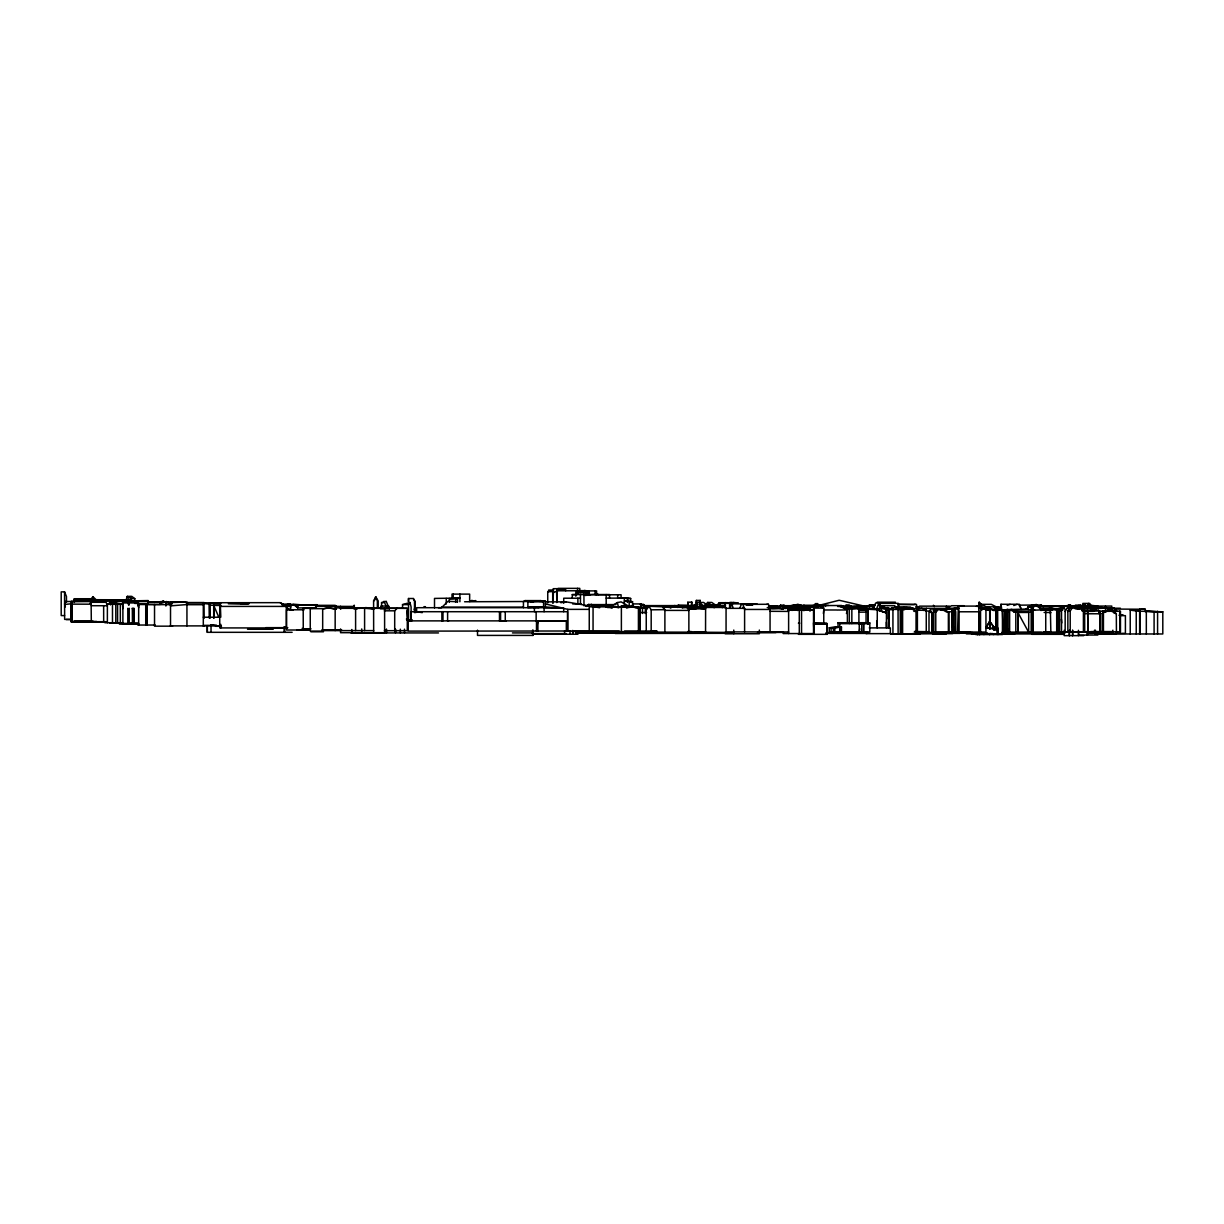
<?xml version="1.0" encoding="UTF-8"?>
<svg xmlns="http://www.w3.org/2000/svg" width="1224" height="1224" viewBox="0 0 1224 1224"><rect width="100%" height="100%" fill="white"/><g stroke="black" fill="none" stroke-linecap="round" stroke-linejoin="round"><path stroke-width="1.5" d="M572.725 630.743L572.694 634.231L572.694 630.437M587.826 591.636L586.005 590.641L584.169 590.611L584.169 591.574L577.514 591.299L577.514 588.361M888.287 618.916L888.379 609.705L886.941 608.741L887.783 607.456L888.563 609.124M315.624 608.282L315.654 606.293L353.981 606.431L354.226 605.192L354.44 606.232M340.517 609.032L340.547 606.293L341.006 608.726M110.435 602.682L110.864 599.867L129.545 599.867L129.622 602.086M128.903 604.855L129.01 601.213L124.879 601.673M74.526 601.428L74.572 599.913L86.904 599.99L86.904 601.275M1083.668 611.281L1098.387 610.332L1099.902 613.775M315.792 605.176L290.93 605.176L316.037 604.748L315.7 607.9L297.662 607.915L297.662 605.513L290.639 604.794L290.639 609.644M316.695 606.614L316.756 604.702L305.143 604.855M612.704 605.865L593.334 605.865L612.704 605.865L611.556 607.578L607.349 607.502M147.813 600.938L129.193 600.938L148.196 600.556L147.721 603.478L134.686 603.417L134.793 598.643L131.779 596.363L127.357 596.363L126.455 598.643M110.435 601.168L110.864 599.76L74.419 599.638L74.327 598.735L92.871 598.735L92.932 601.152L110.435 601.168L110.435 604.901M166.495 601.764L147.798 601.764L147.676 604.381L160.145 604.427M585.837 595.415L586.021 591.697L576.795 591.299L576.795 594.742M92.825 598.918L92.963 596.7L95.855 599.515M186.935 604.564L187.15 602.147L170.84 602.147L170.519 605.865L186.935 604.564L186.951 625.892M91.326 621.608L70.931 621.608L71.069 601.458L91.111 601.336L91.326 622.22M90.132 603.31L91.111 601.336M700.021 608.053L700.204 600.418L696.364 600.418L696.165 608.083M1027.732 609.261L1027.992 606.676L1030.593 606.676M187.563 602.652L186.951 604.702L203.306 604.702L203.949 602.652L204.148 618.304M137.761 605.911L138.496 602.927L138.664 607.762M130.448 602.208L130.815 598.643L134.793 598.628M823.37 613.499L823.767 609.98L836.375 609.98A9.976 4.391 21.4 0 0 838.807 609.98A10.006 3.442 27.1 0 0 840.704 609.965L847.375 609.996L846.442 613.515M408.173 601.321L408.51 598.505L413.329 598.505L415.15 601.321L415.15 612.566M1000.314 609.552L1000.987 604.274L1019.317 604.274L1021.29 609.384M954.2 611.648L954.689 607.869L958.361 607.869M1078.176 609.001L1078.665 605.543L1081.312 605.543L1081.312 607.762L1093.17 607.502L1089.574 606.92L1090.416 607.762L1090.247 604.564M287.472 627.927L219.739 627.927L219.739 606.416L220.274 602.713L280.128 602.652L287.472 606.416L287.472 609.996M979.185 624.684L979.399 632.058L978.695 606.094L958.346 606.094L957.551 632.058M993.919 610.654L994.072 609.613L995.846 609.613M1080.976 607.915L1081.312 605.543M859.753 628.738L859.248 632.104L859.248 623.766L869.805 622.97L869.805 632.104L829.245 632.012L829.245 627.774L840.108 626.872L840.108 632.012M780.071 608.313L780.56 605.161L783.972 605.207L785.441 608.313M90.301 601.458L64.841 601.519L64.642 604.472L71.405 603.753M552.697 592.844L553.432 588.683L557.134 588.683L556.66 591.284L552.697 592.844L552.697 602.33M536.724 627.774L537.902 621.073L566.329 621.073L566.329 631.11M557.134 588.683L556.798 602.575L556.66 590.779L575.861 590.779L575.816 596.21M690.902 609.078L691.331 606.844L683.068 607.181L681.86 605.758L678.295 606.798M388.605 606.064L388.069 608.772L380.389 608.772L380.97 606.064L388.605 606.064L389.125 608.772M335.345 606.431L335.988 605.788M115.806 622.725L115.806 604.319L122.89 604.228L122.89 623.399M1002.441 632.517L1003.19 628.937M1004.323 627.162L1003.19 632.517L1002.441 610.087L1005.424 610.715L1001.951 609.889L1005.547 610.883M611.985 608.282L612.658 605.436L617.279 602.575L621.134 601.887L628.815 606.232M1074.274 607.012L1075.406 605.146L1080.807 605.146L1079.66 606.155L1074.534 605.926M1008.974 628.876L1008.025 632.257L1008.025 610.409L1011.911 609.491L1015.813 612.291L1015.813 632.257M718.32 605.115L705.131 605.1L703.555 608.389M899.013 609.414L899.533 607.655L900.512 609.414L892.617 609.414L891.592 607.655L907.275 607.517M730.101 608.359L731.631 603.799L757.274 604.12M792.005 610.485L792.464 609.154L798.262 610.011M740.03 607.777L741.254 604.365L742.999 604.289L744.605 609.445L770.064 609.445L770.064 631.966M812.43 606.966L812.92 605.62L821.717 605.452L822.39 607.272L822.39 605.482M353.95 608.909L356.597 608.772M784.89 606.63L794.391 606.079M816.133 606.37L821.717 605.452M873.156 609.261L875.604 603.049L878.878 603.034L881.341 609.261M876.43 609.261L878.878 603.034M241.097 604.044L249.053 603.31M374.299 600.739L375.845 596.899L373.595 600.739L373.657 632.686M1061.529 632.028L1061.529 609.919L1063.304 605.895L1065.155 609.674L1065.155 631.936M1049.442 608.313L1050.314 606.155L1051.324 606.354M1087.662 610.684L1087.937 631.798L1087.616 610.332M384.351 630.681L407.286 630.681L407.286 608.328L397.219 608.252L394.694 610.807L384.351 610.822M779.061 608.313L780.56 605.161M1049.442 610.592L1052.043 606.048L1069.042 606.079M995.219 629.121L989.681 621.333L986.177 627.422L989.726 621.333L995.296 629.105M203.735 603.233L204.133 602.545L185.482 602.545M841.286 605.528L840.215 606.308L847.375 609.996L841.286 605.528L821.166 605.543L820.631 606.461L823.767 608.083L823.767 623.322M1065.155 611.526L1067.251 608.007L1069.99 608.007L1067.864 611.541M813.914 605.972L814.342 605.253L804.551 605.253L804.719 606.706L798.431 604.442L783.681 607.181L794.575 606.936M1033.24 632.257L1032.704 605.436L1032.291 632.257M692.233 609.078L692.906 608.037L694.238 609.078M1027.915 608.971L1006.495 609.674L1006.495 632.364M1067.864 631.798L1067.864 611.051L1070.312 607.257L1079.277 608.894M1070.204 631.798L1070.204 611.051L1072.637 607.257L1083.408 609.215L1083.408 631.798M884.233 608.772L885.09 607.456L885.839 609.047L885.839 608.007L888.563 608.007L889.159 609.644L889.159 627.897M408.556 620.66L408.556 604.625L409.964 602.499L402.543 604.61L402.543 608.175M565.687 590.779L565.687 589.968L558.863 588.759L557.471 590.197L558.067 588.361L579.778 588.361L579.778 591.513L586.648 591.253L584.169 591.269M798.4 634.323L827.179 634.323L826.965 623.521L813.501 622.924L814.082 634.323M1007.276 610.439L1030.807 609.843L1031.235 611.954L1013.686 611.954M674.179 607.196L648.888 606.278L646.241 610.103L646.241 632.043M557.134 590.029L558.067 589.784M1031.189 632.257L1031.189 606.079L1032.704 605.436M90.607 599.546L92.963 596.7M287.38 604.503L285.926 606.048L290.639 606.048L289.736 604.518L287.38 604.503L286.064 606.706M583.986 605.849L583.909 591.942L585.072 590.641L585.99 592.171M572.281 598.215L572.281 594.619L583.909 594.436L577.56 594.252L578.722 590.641L585.072 590.641M716.912 605.268L719.253 602.698L728.02 602.698M692.891 608.267L694.222 606.798L714.525 607.043L694.222 606.798M1116.686 610.822L1113.947 607.777L1111.423 610.822M552.865 603.019L553.432 588.683M1084.632 631.798L1084.632 611.556L1082.016 610.898M241.159 604.075L228.368 603.784M979.307 632.058L979.307 611.893L983.989 608.282L985.947 608.848L985.947 632.058L933.851 632.135M612.168 605.819L610.439 607.563M586.633 606.4L588.499 604.457L591.559 604.457L594.726 607.364L591.559 604.457M782.075 609.322L784.293 607.012M705.238 604.977L707.686 602.453L711.817 602.453L715.55 605.054M935.779 632.135L935.779 612.214L939.068 608.894L943.796 609.307L948.371 611.969L948.371 632.135M924.044 610.608L926.415 608.252L916.087 608.252M1061.529 610.592L1059.586 610.592L1062.723 608.206M115.775 604.442L106.916 603.799M812.614 610.225L814.266 610.225L789.664 610.057M586.357 606.4L588.499 604.457M1032.383 608.175L1036.453 604.488L1041.578 609.338L1035.825 604.488L1033.699 606.354L1035.886 604.763L1041.089 609.445M438.36 607.716L441.527 607.701L447.953 601.305L457.455 601.764M1090.66 611.357L1093.874 608.481L1103.681 608.144L1106.404 608.144L1109.801 611.312L1107.812 611.312M1106.404 608.144L1096.597 608.481L1093.384 611.357L1083.898 611.357M557.471 590.779L558.863 588.759M1112.662 611.174L1110.596 609.812L1111.04 610.623M821.794 606.4L823.201 605.176L825.297 605.237L825.573 606.4M690.413 609.078L692.906 608.037M1102.151 631.798L1102.151 613.545L1106.221 611.189M1102.151 613.545L1104.935 611.189L1113.182 610.715L1116.319 613.714L1116.441 633.588L1094.501 633.588L1094.501 630.176M822.956 606.507L824.517 605.222M1038.992 606.721L1041.196 604.977L1043.475 606.859M851.231 605.803L850.496 606.263L857.81 605.803M160.742 603.662L160.742 601.565L162.945 601.565C165.5 599.179 157.238 605.559 160.742 603.279M997.361 607.976L998.616 607.028L999.855 607.976M858.468 606.553L869.958 606.033M693.197 607.9L694.283 607.119M813.333 609.583L811.267 610.072M693.687 606.247L697.665 603.417M162.945 601.565L166.296 602.514L185.482 602.132L165.867 602.483L163.236 601.03M843.979 608.144L846.993 606.033M1025.636 609.338L1032.23 604.778L1035.886 604.763M810.212 610.868L809.783 607.196L812.43 606.308L814.128 608.098L814.266 634.323L814.082 623.995L827.179 623.995M553.019 603.019L553.432 591.024L548.689 591.391L548.689 590.029L553.432 590.029M1034.249 604.901L1031.388 606.798L1034.418 604.778M796.579 609.154L794.911 610.225L802.363 608.527M670.354 608.144L674.791 605.513L677.897 607.517M977.976 606.4L981.419 604.35L991.287 604.35L999.166 608.359L994.286 608.359M958.438 607.242L956.051 607.915M1063.319 607.716L1058.423 610.531L1059.25 614.111M470.031 601.474L471.668 600.54L475.845 601.168L471.668 600.54M475.524 600.54L473.872 601.168M891.011 608.971L889.052 608.634M1063.304 608.466L1058.423 610.531L1061.698 609.277M788.195 608.634L790.888 607.15L795.768 609.858M946.443 606.14L946.443 608.481L951.599 605.712L964.007 605.712M381.567 606.324L381.567 602.606L386.203 601.259L389.416 609.062M1106.557 611.082L1102.763 613.025L1102.763 611.771L1113.182 610.715M983.147 609.277L987.646 606.829L993.628 606.829L996.917 608.573M690.688 606.859L694.819 604.625L697.772 604.625M538.851 601.382L543.594 601.657L540.779 600.601L525.035 600.601L523.444 601.458L523.444 607.701M540.779 600.601L539.203 601.305M162.042 602.973L166.296 601.581L171.987 603.432L165.867 601.764L165.867 606.048M800.068 609.766L802.102 608.665L802.102 610.24L798.584 609.414M797.604 610.516L802.102 608.665M692.05 609.001L694.238 609.292M245.305 604.182L248.304 602.698M803.755 609.414L808.681 608.802L805.836 610.164M886.436 612.826L877.577 609.782L867.862 609.246L877.287 609.246L877.21 627.897L877.118 620.721M985.259 609.292L988.304 607.854L994.362 610.47L987.646 606.829M682.181 607.685L684.614 606.553L690.718 607.854M693.105 607.701L695.569 606.553L700.449 607.594M797.39 610.164L800.924 608.802L797.604 610.256M722.252 607.685L724.899 606.523L716.774 606.492L714.036 607.67M977.333 634.552L980.424 633.191M977.486 634.552L980.531 633.267M865.643 606.721L869.545 605.084L875.267 605.038M292.964 610.271L287.824 609.231M983.775 634.552L987.049 633.191M547.74 602.82L547.74 591.636L549.239 591.024M1008.025 610.409L1011.911 609.491M1050.437 612.643L1050.85 632.104M1099.244 611.174L1099.152 613.775L1099.152 610.883L1084.02 610.577L1084.25 613.346M689.617 607.67L692.218 606.676L702.469 606.614L704.55 607.532L694.559 607.701L695.232 606.614L698.017 607.532L698.017 606.676L695.232 607.502M723.537 602.897C730.254 604.549 729.03 600.403 733.023 603.692M724.241 603.08L725.541 602.591M617.217 607.655L621.93 605.911L632.334 605.895L637.092 607.655M792.739 607.655L800.404 604.809L806.035 607.288L804.78 606.737M859.279 607.548L861.528 606.523M818.887 605.543L816.546 606.37L816.546 605.543M1007.199 605.39L1010.121 604.35M1013.732 605.543L1017.083 604.35M933.958 610.026L937.263 608.879L942.143 610.363M933.239 610.409L937.645 608.879M951.721 626.428L954.001 626.918L954.001 632.395L929.001 632.471L929.001 611.755L932.933 612.811L932.933 632.471M126.745 601.106L126.745 597.297L130.815 596.685L130.815 602.208M982.643 633.512L979.384 634.552L978.787 611.786M682.349 607.777L690.688 607.272L679.244 607.318M126.745 597.297L130.815 596.685M1030.164 605.941L1031.679 605.911M771.671 608.955L778.464 608.313M1066.946 605.589L1070.465 604.947L1071.704 608.359M1068.154 605.589L1070.465 604.947M785.395 608.588L787.384 608.114L788.623 611.419L770.064 611.312M290.501 607.609L290.501 605.574C293.944 601.275 303.062 612.704 294.005 604.671M292.781 605.023L294.142 604.671M813.914 606.66L839.144 600.265L866.454 606.63M728.617 602.835L729.428 602.759M1063.778 607.333L1058.423 608.649L1057.261 610.485L1057.261 632.058M1030.317 610.302L1045.74 609.736L1045.74 632.257L1005.47 632.364L1005.47 609.827L1006.495 609.827M1033.24 610.225L1034.632 609.889M792.464 609.154L790.23 609.69L791.209 610.24M1072.071 606.523L1075.406 605.712L1062.386 606.553M1094.99 606.064L1091.686 606.064M856.769 607.67L867.969 606.829M810.456 606.354L803.984 606.997L812.858 606.339C797.375 607.976 817.158 606.033 808.773 606.676M976.232 606.37L980.256 605.559M997.346 607.838L1000.192 607.196M643.579 607.838L647.236 607.043M635.684 607.823L639.341 607.043L647.19 608.313M588.438 595.201L590.228 594.833M869.331 609.047L874.303 608.007L872.498 608.037M1089.085 607.073L1085.107 604.993L1082.735 605.253L1083.867 605.253M121.084 600.739C92.519 606.064 124.236 599.882 128.627 601.213L127.985 601.045M837.599 606.446L842.984 606.599M134.686 602.177L129.01 599.99L123.134 601.045L123.134 601.994M840.001 606.431L849.318 607.563L849.318 623.567M912.125 608.236L900.481 609.674L906.403 608.665M918.337 608.879L921.703 608.236L926.262 610.271L926.262 631.615M862.277 610.011L867.112 609.093L858.07 609.093M1078.742 606.155L1089.268 607.517M700.985 608.45L705.544 607.456L726.062 607.456L726.062 632.9L697.818 632.9M313.803 605.314L317.047 604.702M958.928 608.068L952.119 608.756L956.77 608.267M677.469 605.62L678.815 605.375M1114.421 612.811L1111.285 610.21L1102.472 611.174M634.277 606.691L626.52 607.563L634.277 606.982M891.011 634.017L916.042 634.017L916.042 611.357L913.073 608.221L901.094 609.414L904.643 609.69M1092.236 608.022L1097.316 607.119L1106.435 608.359L1099.519 607.119L1092.42 608.328M584.169 591.574L586.005 590.641M799.578 608.649L802.806 608.098M902.134 608.802L909.57 607.884M692.891 608.711L698.062 607.869L690.581 607.869M560.852 602.713L566.161 601.856L599.683 607.747M332.913 606.538L336.447 606.079M455.649 598.735L459.903 598.077L449.315 598.72L455.649 598.735L455.649 602.284M505.267 611.709L505.267 620.874L506.369 620.721L499.484 620.889L499.484 611.709M584.995 595.43L589.677 594.788L586.939 595.032M596.593 594.772L596.593 590.901L588.729 590.901L588.729 594.788L595.093 594.497L595.093 590.901M889.664 609.154L892.709 608.756L892.939 609.705L892.939 633.634L866.056 633.634M87.593 600.862L110.466 600.219M563.667 611.709L563.667 608.282L545.414 606.936L545.414 601.198L529.87 601.443L533.603 601.642M833.345 632.012L833.345 627.866L840.108 627.071L841.469 627.071L841.469 632.012M833.345 627.866L841.469 627.071M545.414 601.198L541.436 601.305M805.499 606.63L803.082 605.176L803.082 610.516M691.361 608.818L695.798 608.343L690.611 608.328M829.245 627.774L840.108 626.872M411.845 620.843L409.306 620.874M1110.734 608.466L1114.299 608.236M859.248 623.766L869.805 622.97M848.156 608.649L858.911 608.389L858.911 623.123M851.506 608.925L858.911 608.389M448.703 620.798L447.602 620.874L447.602 611.709M1090.768 607.716L1096.826 607.349L1079.889 607.211M561.877 590.228L565.687 589.968L557.471 589.968M905.837 608.558L913.073 608.221M434.505 607.915L434.505 598.414L459.903 598.077M867.602 609.613L859.401 610.133L866.699 610.133M586.602 606.018L585.424 606.094L588.361 605.926M1084.449 607.41L1088.61 607.517M731.371 603.049L737.154 602.805L733.023 602.453M995.908 629.488L994.026 629.58C999.151 631.232 991.165 623.169 993.659 629.886L994.653 628.264L993.659 626.963M687.781 605.39L687.781 602.269L691.805 602.101L691.805 605.727M766.714 604.365L768.458 604.289L770.064 609.445M799.67 608.802L803.051 608.649M588.652 594.803L589.677 594.788M1041.303 609.185L1045.74 609.736M1087.907 604.931L1097.897 606.11L1094.348 606.033M954.001 626.918L952.379 626.963L952.379 608.94L930.316 608.94L930.316 612.551M805.285 607.609L807.748 607.823L805.132 607.242M1084.632 611.556L1083.087 610.898M848.492 605.712L851.231 605.666M209.824 618.288L209.824 604.136L203.276 603.279M696.165 602.361L700.021 602.315M728.617 602.958L734.538 602.897M791.53 606.064L780.346 606.186L785.058 606.186M648.888 606.278L651.183 609.812L664.892 609.674L664.892 632.227M209.595 605.268L220.657 605.207M1084.326 631.798L1084.25 610.072L1081.312 609.215L1083.408 609.215M1000.819 609.613L1002.441 609.736L1002.441 634.552L975.681 634.552M858.911 612.168L867.908 612.092M91.326 605.712L107.406 605.727L106.121 602.3L90.806 602.3M621.073 597.893L617.676 597.909L617.676 594.772M595.17 594.772L621.088 594.772L621.088 597.909L617.676 597.909L630.651 598.459L630.666 602.284M1082.353 610.562L1083.714 610.562M948.371 611.969L946.733 611.602M916.042 606.721L918.979 606.706M859.998 607.486L862.492 607.486M980.699 607.15L981.954 607.012L978.389 607.012M814.128 608.098L823.767 608.083M690.611 608.573L695.798 609.139M946.137 608.404L926.675 608.313M1060.627 610.164L1062.57 610.164M1146.322 611.281L1157.583 611.74L1146.322 611.281L1146.322 633.971M996.78 629.656L997.193 634.552M547.74 591.636L552.85 591.636M589.31 595.354L589.31 591.636L584.169 590.611M66.463 602.239L66.463 596.516L64.566 591.865L61.2 591.865L61.2 615.58L64.566 615.58M577.56 591.942L583.909 591.942M586.021 591.697L576.795 591.299M572.281 594.619L575.739 594.619M583.986 594.543L609.537 594.543L609.537 598.123M580.451 598.215L563.728 598.215L563.728 603.279M606.186 598.123L627.713 598.123L627.713 601.137L632.548 601.734L632.548 607.303M457.455 598.459L457.485 602.086M110.466 600.51L127.265 600.51M627.713 601.137L624.347 601.137L632.548 601.734M525.035 600.601L527.881 601.673L543.364 601.443L464.584 601.764M147.798 601.764L160.88 601.764L160.818 604.411M546.149 601.856L566.161 601.856M691.805 602.101L691.178 605.742M687.781 602.269L688.408 605.39M877.164 602.193L895.433 602.193M979.062 605.742L979.062 602.33L981.51 604.824M187.134 602.759L203.505 602.759M220.901 602.881L203.796 603.34L220.58 603.34M738.363 602.835L719.727 602.897L719.727 605.344L719.253 602.698M138.496 602.927L122.247 602.942L122.89 608.588M106.763 603.86L122.89 604.228M168.254 604.029L171.987 604.029M71.849 601.336L72.048 604.136L91.326 604.197M240.684 603.983L248.747 604.044M581.247 603.983L572.694 603.952M282.285 604.243L291.174 604.243L281.933 604.87M741.254 604.365L768.458 604.289M898.554 604.258L914.144 604.518M914.389 604.335L915.766 604.335M137.761 604.503L170.825 604.671M591.269 604.595L615.978 604.595M640.014 604.549L643.763 604.549L643.763 608.098M897.651 604.518L916.485 604.472L917.204 609.169M641.177 604.977L644.176 604.977M1041.196 604.977L1019.041 605.161L1020.663 607.731M1085.107 604.993L1083.974 604.993L1089.268 607.762M213.71 618.12L213.695 605.452L220.672 605.452M678.203 605.222L688.867 605.39M725.572 605.344L705.621 605.344L705.544 632.9M845.662 605.39L849.456 605.39L849.456 607.272M875.236 605.436L869.545 605.436L873.905 607.471M297.662 605.513L297.447 607.609L294.892 605.237M643.074 605.605L694.574 605.605M780.652 605.681L774.884 606.767L780.468 606.63M784.232 605.696L793.259 605.696M800.419 605.696L803.969 605.696M812.92 605.62L823.599 605.482M882.274 605.681L894.576 605.681L896.534 607.502M768.902 605.819L777.072 605.819L768.825 606.553M813.501 605.742L819.942 605.742M1038.365 605.926L1053.068 605.926M1055.333 605.88L1058.393 605.88M819.743 606.064L816.377 606.064L820.172 606.094M837.935 606.155L838.945 606.155M919.499 606.14L949.304 606.14L949.304 606.982M1031.189 606.079L1033.24 606.079M1035.978 606.155L1062.554 606.492M1079.996 606.079L1084.433 606.079M1091.41 606.079L1111.774 606.079L1111.774 609.705M219.739 606.416L287.472 606.416M675.679 606.477L677.805 606.201M695.354 606.416L696.976 606.416M698.935 606.461L706.309 606.416M815.949 606.37L821.411 606.37M1036.667 606.339L1064.497 606.293M1090.783 606.293L1094.103 606.293M1069.378 606.645L1087.294 606.645M545.414 606.936L527.881 606.936L538.881 607.701M643.793 606.737L649.531 606.737M785.701 606.737L808.024 606.737M441.527 607.119L523.444 607.135M698.017 606.997L692.233 606.997L692.233 608.175M844.178 607.089L858.192 607.089L859.86 607.976M904.016 607.028L910.426 607.028L912.676 609.567M916.042 607.043L918.979 607.043M1027.992 606.676L1031.113 607.058M1078.91 608.313L1078.16 607.242L1075.054 607.242L1078.987 608.741M634.139 607.456L638.79 607.379M668.029 607.318L669.513 607.318M809.783 607.196L812.858 607.196M859.187 607.257L862.645 607.257M879.398 607.318L884.707 607.318M1068.904 607.333L1078.497 607.303L1071.734 605.773M1079.981 607.303L1088.993 607.303M1090.171 607.502L1095.725 607.502M767.234 607.548L779.979 607.563M841.286 606.171L849.318 607.563M849.043 607.67L857.152 607.67M1080.256 607.517L1089.13 607.517M335.162 630.605L335.162 607.9L355.603 607.9L356.245 609.017M637.689 607.915L645.323 607.915L645.323 613.469M785.731 607.793L791.316 607.793M988.304 607.854L983.255 607.854L989.283 610.485M1092.741 608.328L1077.701 607.976L1078.436 608.971M1102.533 607.777L1113.947 607.777M397.219 608.252L372.739 608.252L373.595 608.343M768.871 608.114L787.384 608.114M995.112 608.068L1000.635 608.068M1039.803 608.083L1049.442 608.083M1110.734 608.236L1120.404 608.236M312.671 608.343L303.2 608.343L303.261 630.008M340.563 608.328L360.04 608.328M365.119 608.328L407.286 608.328M700.587 608.45L705.085 608.45M744.605 631.89L744.605 608.343L726.062 608.343L724.226 607.272M870.769 608.634L868.765 608.634L871.947 608.971M946.213 608.328L958.698 608.328M979.154 608.374L983.989 608.282M1056.695 632.104L1056.695 609.812L1052.166 608.466L1057.108 609.001M1093.874 608.481L1096.597 608.481M310.253 608.649L323.274 608.649M798.706 608.68L802.653 608.68M858.315 608.634L886.207 608.772L886.207 612.826L878.511 610.424M886.543 608.741L892.709 608.741M898.936 608.634L917.403 608.634L917.403 631.615M1075.039 608.603L1077.763 608.603L1074.657 608.374M1081.067 608.68L1083.668 608.68L1084.25 610.072M1107.429 608.756L1110.964 608.756L1111.346 611.48M288.451 608.971L290.853 609.782M705.544 608.833L688.867 608.833L688.867 632.227L577.177 632.211M789.832 608.94L800.221 608.94M899.059 608.634L903.052 608.634M980.378 607.869L980.822 608.818L985.947 608.848M1082.031 608.971L1091.38 608.971L1091.38 611.357M336.432 609.185L329.225 607.869L322.677 608.894L327.971 607.869L336.202 609.185M950.696 609.062L952.119 609.062M1140.814 609.261L1145.312 609.261L1145.312 611.74M545.414 603.906L567.752 609.368L588.591 609.368M787.751 609.537L814.128 609.537M1114.345 609.062L1145.312 609.261M304.133 609.782L286.554 609.782L286.554 630.008L304.133 630.008M877.333 609.782L886.207 612.826L886.115 608.772L886.436 609.644L892.939 609.705M985.121 609.629L1002.441 609.736M1006.495 609.674L1009.463 609.674M1000.804 610.026L994.255 609.353L999.779 609.368M1041.257 609.812L1056.695 609.812M1061.529 609.919L1062.57 609.919M917.403 610.271L926.262 610.271M985.917 610.087L989.283 610.087L983.53 607.242L979.904 607.135M1111.285 610.21L1112.126 611.174M1130.226 610.195L1139.636 610.837L1130.226 610.195L1130.226 633.971M1004.46 632.517L1004.46 611.526L1003.19 610.516L1005.179 610.516L1003.19 610.087M925.803 611.036L931.097 611.036M1099.152 611.174L1120.465 611.174L1120.465 631.798L1061.529 631.936M1096.765 633.971L1162.8 633.971L1162.8 611.771L1140.034 611.235L1140.034 633.971M946.397 611.771L952.67 611.771L952.67 632.135M1159.281 611.771L1162.8 611.771M935.779 612.214L933.851 612.214L937.14 608.894L941.868 609.307L945.831 611.602M958.346 606.094L959.096 611.786L979.307 611.786M646.639 612.536L639.647 612.536M1044.118 612.474L1050.85 612.474M1087.937 613.606L1084.326 613.606L1084.02 610.577M1119.884 615.045L1123.204 615.045M1119.011 615.259L1121.949 615.259M1119.838 615.657L1125.407 615.657L1125.407 633.343L1115.462 633.343M71.405 619.375L64.642 619.375L64.566 591.865M66.188 619.543L71.818 619.543M406.766 619.849L412.274 619.849M74.327 621.18L93.039 621.18M72.614 621.486L96.604 621.486M92.871 621.685L106.121 621.685M71.573 622.236L71.512 603.662L71.512 622.236L107.406 622.22M104.82 622.725L122.89 622.725M131.044 622.939L133.615 622.939M838.027 626.489L838.027 622.725L866.056 622.71L867.816 623.659M109.716 623.108L121.023 623.108M131.106 623.245L137.379 623.245M798.4 623.184L799.731 623.184M121.956 623.399L138.664 623.399M814.266 623.75L826.965 623.552L826.965 634.323M838.027 622.725L839.71 623.659L860.518 623.659M119.416 624.118L138.893 624.271M137.761 625.036L155.264 625.036M210.65 625.097L216.296 625.097M203.276 625.372L214.093 625.372M203.306 625.816L220.519 625.816M170.519 625.892L204.148 625.892M172.584 626.168L154.53 626.168L154.53 604.503M215.363 626.29L221.483 626.29M265.837 627.652L287.762 627.652M869.269 627.897L890.338 627.897L890.338 633.634M985.641 628.264L998.249 628.264L998.249 634.552M303.2 628.83L311.034 628.83M247.523 629.258L273.227 629.258M302.481 629.274L308.586 629.274M303.124 629.626L310.162 629.626M321.713 630.023L341.741 630.023M296.667 630.222L310.345 630.222M322.815 630.222L341.267 630.222M322.677 630.605L373.657 630.605M323.274 631.094L310.253 631.094L310.253 608.343M619.222 630.972L408.189 631.11L408.189 620.874L537.902 620.874L537.902 631.11M624.5 631.064L656.844 631.003M653.264 631.232L655.88 631.232M572.342 631.508L638.423 631.661L638.423 606.982L589.249 606.798L589.249 631.661M650.449 631.508L657.395 631.508M687.659 631.553L691.361 631.553M914.389 631.477L929.337 631.706M1090.66 631.569L1112.861 631.569M310.865 631.783L323.396 631.783L323.396 629.886M625.984 631.982L645.323 631.982M687.659 631.859L705.544 631.905M725.449 631.89L788.623 631.966M1043.873 631.783L1049.672 631.921M1043.995 632.104L1091.533 632.058M292.138 632.318L207.223 632.318L207.223 625.632M576.045 632.395L641.147 632.395M695.354 632.273L725.373 632.38M757.518 632.487L783.574 632.41M830.239 632.242L867.908 632.242M954.995 632.426L970.739 632.38M576.351 632.594L621.027 632.624M626.673 632.578L724.899 632.747M758.788 632.563L775.985 632.563M826.644 632.624L868.076 632.594M915.261 632.67L935.029 632.67M954.735 632.533L972.881 632.624M1001.951 632.517L1041.578 632.517M350.982 632.93L438.498 632.93M512.458 632.915L532.669 632.915M577.162 632.793L578.432 632.793M585.072 632.793L614.876 632.793M619.145 632.839L639.555 632.839M825.971 632.854L868.046 632.747M923.003 632.793L927.088 632.793M954.995 632.793L968.674 632.793M576.351 633.007L593.074 633.007M659.338 633.175L683.145 633.175M1049.442 633.114L1064.987 633.114M1090.018 633.068L1095.541 633.068M615.152 633.481L732.901 633.298M826.169 633.405L867.112 633.42M912.982 633.451L959.891 633.359M1012.095 633.451L1061.851 633.451M1088.886 633.343L1092.971 633.343M1096.597 633.481L1101.875 633.481M532.318 633.619L566.406 633.619M725.159 633.757L759.324 633.757L759.324 630.054M783.1 633.558L814.128 633.558M917.464 633.68L952.777 633.527M971.106 633.588L992.863 633.588M1005.577 633.757L1036.33 633.757M932.504 633.971L946.229 633.971M966.333 633.864L1006.832 633.864M1062.554 633.879L1064.146 633.879M532.7 634.231L577.988 634.231M891.577 634.047L920.28 634.047M972.361 634.078L1014.665 634.078M1031.863 634.307L1063.717 634.307M1097.867 635.042L1078.635 635.042L1078.635 631.232M1083.699 635.639L1064.176 635.639L1064.176 630.299M632.961 606.997L632.961 603.922L641.131 603.922L641.881 608.083M292.918 604.151L306.52 605.268M894.775 607.043L903.679 607.043M423.932 606.691L425.462 606.691M859.202 608.098L866.408 608.098M1063.319 608.649L1058.423 608.649L1058.423 632.058M864.129 608.802L868.428 608.802M996.458 609.858L996.458 628.845L996.428 609.736L997.667 609.736L997.698 628.845M1067.864 611.051L1070.204 611.051M1015.813 612.291L1014.023 611.923M1116.319 613.714L1114.421 613.117M1088.014 613.775L1099.978 613.775L1099.978 631.798M203.306 617.217L219.739 617.248M641.881 604.549L643.763 604.549M402.543 604.61L408.556 604.625M888.869 608.573L891.959 608.573M814.205 623.475L826.965 623.521M895.295 607.517L898.921 607.532L898.309 603.34L880.117 603.34L880.53 606.079M825.022 605.36L828.464 605.39M171.697 603.509L170.84 602.147M849.318 608.619L851.843 608.649L842.999 605.834M916.042 611.357L913.884 611.342L913.884 610.424M786.16 607.272L804.367 607.456M1102.763 611.771L1105.792 612.061M544.099 608.068L563.667 608.282M381.567 602.606L383.647 602.652M993.98 606.89L998.616 607.028M946.443 608.481L958.086 608.955M678.953 606.171L678.555 607.058L675.449 605.911M849.456 605.39L846.121 605.222L843.979 607.272M209.488 618.273L209.411 604.075L209.533 618.288M626.137 598.199L630.666 598.475M671.792 606.89L677.316 607.272M357.148 608.971C350.508 605.681 391.007 611.526 365.639 607.532M1067.251 608.007L1070.357 608.252M1005.47 609.827L1009.463 610.087M589.31 591.636L586.449 591.513L586.449 595.354M731.371 602.453L735.41 602.805M1052.166 608.466L1056.71 608.955M1003.19 610.516L1006.189 610.898M422.249 612.643L416.634 611.709L416.634 607.701L544.099 607.701L544.099 611.709M676.245 606.293L677.04 606.431M128.627 602.07L125.399 601.504M986.345 627.667L997.193 629.656M805.239 609.766L807.136 610.225L807.136 608.864M858.208 608.42L860.962 609.108M979.582 608.282L981.419 608.818L980.822 608.022M596.562 593.915L598.643 594.543M939.282 609.368L942.541 610.363M566.329 621.073L536.143 620.874L536.143 611.709M990.415 633.512L993.659 634.552M954.689 607.869L955.745 611.893L955.745 632.058M621.93 605.911L626.887 607.747M803.633 606.721L797.589 604.442L783.406 607.012L801.062 607.823M302.129 628.371L305.373 629.626M859.187 606.033L861.528 607.073M857.259 607.976L854.383 606.645L854.933 608.083M879.138 605.436L884.141 607.517L879.704 605.39L879.689 607.242M879.138 605.39L882.871 607.425M981.419 604.35L987.737 607.563M930.316 611.434L932.933 612.811M859.86 608.802L858.605 608.098L872.498 608.802M699.256 604.625L702.239 606.339M694.819 604.625L697.802 606.339M742.784 607.272L744.605 608.343M280.128 602.652L286.324 606.416L286.324 627.927M127.357 596.363L128.811 597.327M707.686 602.453L711.771 605.299M707.579 605.299L703.616 602.468L698.981 602.468L704.274 606.247M1010.519 609.491L1012.631 611.113M1042.221 610.195L1041.15 609.322L1041.089 610.562L1040.981 609.338M1112.019 610.822L1114.054 612.78L1114.1 611.174M701.291 607.043L703.509 608.971M910.931 608.221L911.941 609.292M979.062 602.33L981.464 605.299M1090.66 607.976L1091.38 608.971M662.658 606.278L664.892 609.674M898.049 609.246L898.125 634.017M578.722 590.641L579.641 592.171M822.513 607.854L821.166 605.543M373.029 607.762L354.348 607.762M375.845 596.899L378.078 600.739L378.078 608.175M933.438 605.237L934.264 606.691M1078.16 607.242L1078.91 608.588M414.186 609.139L415.869 612.566M375.477 596.914L377.359 600.739L377.359 608.175M691.575 608.098L692.05 609.078M1098.387 610.332L1099.902 613.499M213.71 605.452L218.775 617.064M413.329 598.505L414.492 601.321L414.492 612.566M384.045 601.259L386.233 606.523M996.122 609.629L995.846 629.212M335.162 607.9L335.575 609.185M103.642 605.666L103.673 622.22M1069.241 604.947L1070.48 608.359M731.631 603.799L732.901 607.288M954.2 611.771L955.225 615.152M617.279 602.575L618.732 607.93M409.964 602.499L411.096 606.982L411.096 620.767M407.041 610.837L407.73 619.849L406.383 619.053L408.036 619.849M1028.053 608.772L1028.236 609.674L1028.236 607.058M691.331 606.844L691.759 609.078M1007.673 609.843L1008.025 611.939M898.202 604.472L898.691 607.532M783.972 605.207L784.446 608.313M1000.987 604.274L1001.951 610.883M220.274 602.713L220.81 617.171M129.316 609.093L129.209 608.252L129.209 623.399M120.319 604.258L120.319 622.725M408.51 598.505L408.847 601.321M132.437 608.909L132.33 608.098L132.437 623.399M127.923 609.154L127.816 608.328L127.816 623.399M65.331 606.936L64.841 601.519M705.131 605.1L705.452 608.389M1061.422 619.283L1061.759 622.924M696.364 600.418L696.64 606.431M700.204 600.418L700.465 606.354M989.681 621.333L989.971 629.121L989.971 609.659M886.344 622.236L886.436 627.897L886.436 609.644M1157.583 611.235L1157.583 633.971M1154.094 611.74L1154.094 633.971M1139.636 609.032L1139.636 633.971M1136.239 610.822L1136.239 633.971M1119.7 611.174L1119.838 633.343M1112.861 630.176L1112.738 633.588M1105.471 606.079L1105.471 609.705M1103.436 613.545L1103.436 631.798M1099.902 611.174L1099.902 631.798M1095.449 630.176L1095.449 633.588M1090.569 607.777L1090.569 604.564L1087.769 604.564L1087.769 608.19M1089.712 605.283L1089.712 603.417L1082.858 603.417L1082.735 606.186M1088.503 603.417L1088.503 606.155M1088.09 604.564L1088.09 608.19M1087.524 631.232L1087.524 635.042M1087.187 631.232L1087.187 635.042M1081.695 609.215L1081.695 610.072M1078.665 605.543L1078.665 609.277M1078.405 630.299L1078.405 635.639M1072.744 630.299L1072.744 635.639M1072.499 630.299L1072.499 635.639M1069.47 630.299L1069.47 635.639M1069.286 630.299L1069.286 635.639M1059.586 610.547L1059.586 632.058M1050.437 609.812L1050.437 613.53M1032.551 607.058L1032.551 610.761M1009.632 610.409L1009.632 632.257M1007.276 609.215L1007.276 632.364M994.026 627.025L994.026 629.886M989.711 609.659L989.681 628.891M980.546 611.832L980.546 632.058M979.827 631.003L979.827 634.552M979.491 602.33L979.491 605.742M979.047 631.446L979.047 634.552M959.096 611.786L959.096 632.058M954.2 608.741L954.2 632.058M951.889 608.94L951.889 632.395M948.937 611.771L949.013 632.135M933.851 608.94L933.851 632.395M931.755 613.193L931.755 632.471M902.608 634.017L902.608 609.292L900.237 609.292L900.237 634.017M901.354 609.292L901.354 634.017M888.563 608.007L888.379 628.111M885.839 608.007L885.839 609.047M869.545 605.084L869.545 609.154M868.168 609.246L868.168 624.163M867.862 608.772L867.862 624.255M866.056 608.772L866.056 624.072M863.609 632.104L863.609 623.49L863.547 632.104M861.711 623.643L861.711 632.104M851.843 608.389L851.843 623.567M847.375 607.563L847.375 623.337M839.71 623.659L839.71 632.104M834.799 627.866L834.799 632.012M831.096 627.774L831.096 632.012M823.201 605.176L823.201 606.186M817.8 607.196L817.8 603.631L815.23 603.631L815.23 607.349M816.882 603.631L816.882 607.196M813.532 610.072L813.532 634.323M809.783 606.951L809.783 610.868M803.984 605.084L803.984 610.684M801.552 606.798L801.552 634.323M799.287 610.072L799.287 634.323M788.623 609.537L788.623 633.558M733.773 630.054L733.773 633.757M730.483 602.897L730.483 605.344M729.596 608.252L729.596 603.386L725.159 603.386L725.159 607.181M651.183 609.812L651.183 632.043M642.493 607.915L642.493 613.469M641.131 603.922L641.131 607.012M640.183 632.058L640.183 608.206L638.683 608.236M639.647 607.915L639.647 632.058M630.727 606.798L605.543 606.798M629.182 601.734L629.182 607.303M627.346 598.475L627.346 602.284M624.347 598.123L624.347 604.794M621.379 606.798L621.379 631.661M606.186 594.543L606.186 605.696M593.059 606.798L593.059 631.661M587.933 591.636L587.933 595.354M586.021 591.62L586.021 595.415M580.451 594.436L580.451 603.891M577.881 598.215L577.881 603.279M576.045 630.651L576.045 634.231M570.032 630.743L570.032 634.231M567.752 609.384L567.752 631.033M567.492 631.11L567.492 611.709L410.866 611.709L410.866 620.874M564.601 630.743L564.601 634.231M543.594 601.198L543.594 606.936L527.881 607.701L527.881 601.673M536.495 620.874L536.495 631.11M534.414 607.701L534.414 611.709M533.083 630.161L533.083 635.409L477.513 635.409L477.513 630.161M532.669 630.161L532.669 635.409M500.585 611.709L500.585 620.721M469.649 601.519L469.649 594.114L452.008 594.114L452.008 598.49M459.903 594.114L459.903 601.749M453.201 594.114L453.201 598.49M449.315 598.49L449.315 602.33M446.24 598.414L446.24 604.029M442.981 611.709L442.981 620.798L441.879 620.874L441.879 611.709M404.471 629.167L404.532 632.93M400.34 629.182L400.355 632.93M394.694 610.822L394.694 630.681M386.57 629.212L386.539 632.93M386.218 629.365L386.218 632.93M384.611 608.328L384.611 632.686L340.563 632.686L340.563 628.937M364.599 608.313L364.599 630.605M361.707 628.937L361.707 632.686M355.603 607.9L355.603 630.605M351.839 629.488L351.839 632.686M322.677 608.649L322.677 631.094M284.733 626.703L284.733 632.318M284.09 626.703L284.09 632.318M220.81 624.332L220.81 627.927M213.94 605.452L213.925 618.12M211.033 624.837L211.033 632.318M207.361 625.632L207.361 632.318M203.306 604.702L203.306 625.892M170.519 604.671L170.519 626.168M166.296 601.581L166.296 602.514M147.171 604.503L147.171 625.036M146.926 604.503L146.926 625.036M145.993 604.503L145.993 625.036M145.733 604.503L145.733 625.036M138.664 604.503L138.664 625.036M133.86 623.399L133.753 608.022L133.753 623.399M129.01 599.882L129.01 604.855M128.811 596.639L128.887 601.106M128.398 601.045L128.398 604.717M117.596 604.304L117.596 622.725M112.486 604.381L112.486 622.725M107.375 604.457L107.375 622.725M74.419 599.638L74.419 600.831M74.327 598.735L74.327 602.483M72.048 604.136L72.048 621.608M395.536 629.212L395.474 632.93L395.474 629.258M1104.935 611.373L1104.109 611.893L1104.935 611.373M1050.972 609.368L1043.506 609.43L1052.365 609.797L1050.972 609.368M751.521 604.687L745.814 604.687L752.882 604.809L751.521 604.687M335.468 605.543L316.817 605.543L335.468 605.543M686.557 606.905L662.551 606.905L664.892 610.394L688.867 610.409L686.557 606.905M778.892 608.297L773.17 608.297L783.85 608.864L778.892 608.297M1028.741 612.459L1017.817 612.459L1017.817 632.257L1017.878 612.459L1028.665 632.257L1028.741 612.459M989.726 634.552L986.666 633.267L989.681 634.552"/></g></svg>
